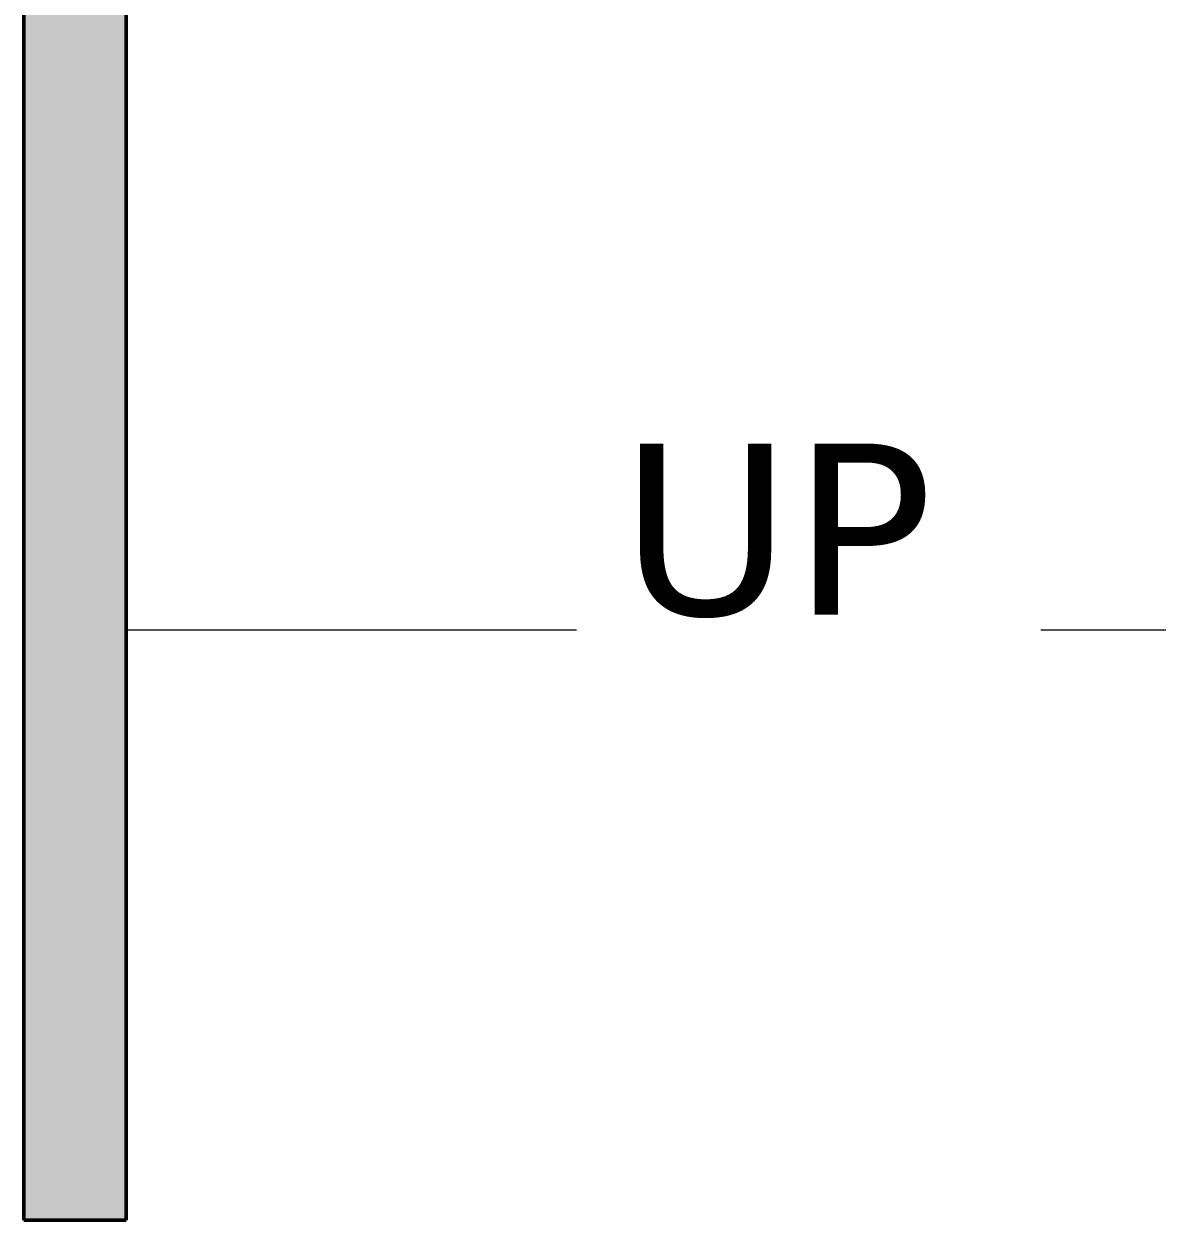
# Model space of a CAD drawing. Header units: inches. Extents: x -1205 to 1409, y -1117 to 895.
# Drawn here: x -497.9 to -438.4, y -530.2 to -467.4 of the extents above; entities that cross this region are included whole.
import ezdxf

# ---------------------------------------------------------------- set-up
doc = ezdxf.new("R2010")
doc.units = ezdxf.units.IN
doc.header["$MEASUREMENT"] = 0
for name, color, linetype, lineweight in [('A-FLOR-LEVL', 51, 'Continuous', 9), ('A-FLOR-LEVL-TEXT', 2, 'Continuous', 9), ('A-WALL-PATT', 111, 'Continuous', 13), ('I-WALL', 2, 'Continuous', 13)]:
    doc.layers.add(name, color=color, linetype=linetype, lineweight=lineweight)
doc.styles.add('Verdana', font='verdana.ttf', dxfattribs={"height": 9})

# ---------------------------------------------------------------- blocks, each defined once
blk = doc.blocks.new('18433_1 - AEO NY - CENTRAL_rvt-1-8TH FLOOR TELECOM PLAN')
at = {"layer": 'A-WALL-PATT'}
blk.add_hatch(color=253, dxfattribs=at).paths.add_polyline_path([(-492.54, -530.244), (-492.54, -300.02), (-497.915, -300.02), (-497.915, -530.244)], flags=0)
at = {"layer": 'A-FLOR-LEVL', "color": 53}
blk.add_line((-424.54, -499.244), (-492.54, -499.244), dxfattribs=at)
at = {"layer": 'I-WALL', "color": 213, "lineweight": 50}
for p, q in [((-497.915, -300.02), (-497.915, -530.244)), ((-492.54, -530.244), (-492.54, -300.02)), ((-497.915, -530.244), (-492.54, -530.244))]:
    blk.add_line(p, q, dxfattribs=at)
at = {"layer": 'A-FLOR-LEVL-TEXT', "color": 253, "insert": (-466.614, -489.429), "char_height": 9, "width": 19.86498, "attachment_point": 1, "line_spacing_factor": 0.994243, "style": 'Verdana', "bg_fill": 3, "box_fill_scale": 1.25, "bg_fill_color": 256, "bg_fill_true_color": 13158600, "bg_fill_transparency": 0}
blk.add_mtext('UP', dxfattribs=at)

msp = doc.modelspace()

# ---------------------------------------------------------------- block references
at = {"lineweight": 5}
msp.add_blockref('18433_1 - AEO NY - CENTRAL_rvt-1-8TH FLOOR TELECOM PLAN', (0, 0), dxfattribs=at)

doc.saveas('drawing.dxf')
